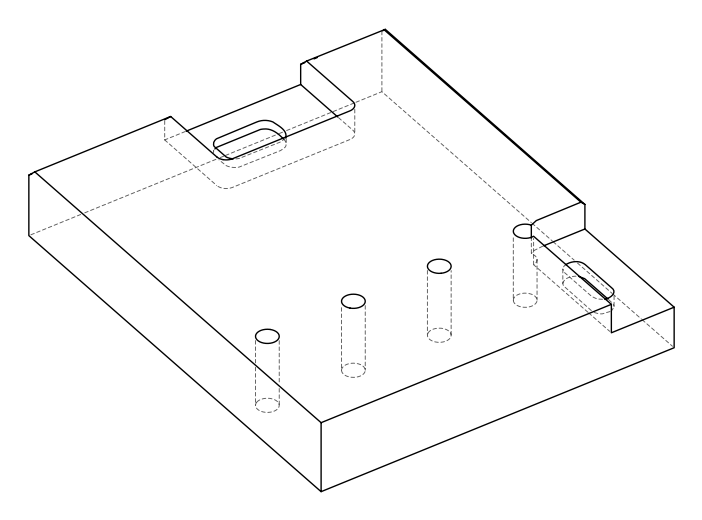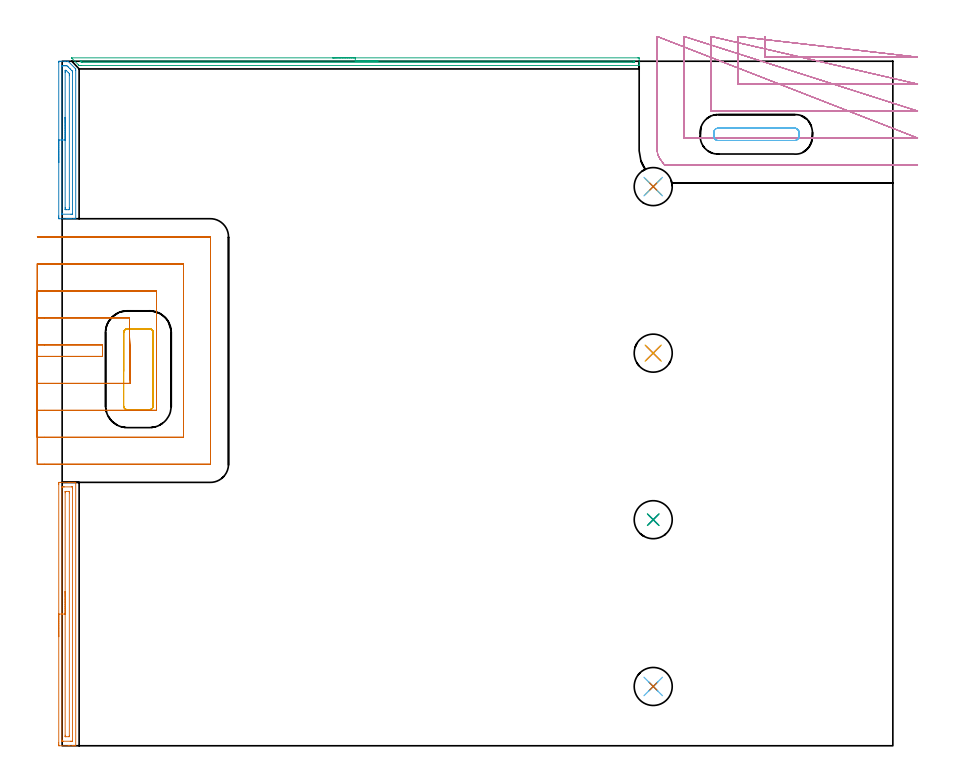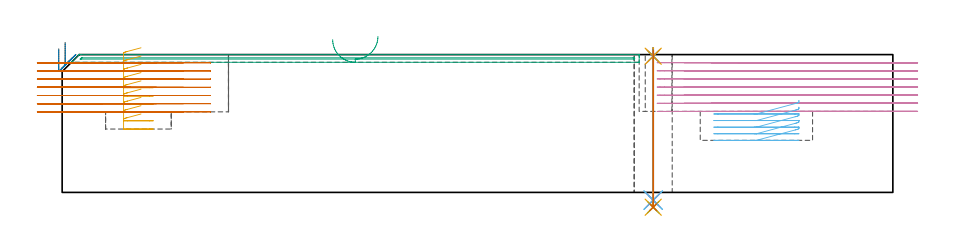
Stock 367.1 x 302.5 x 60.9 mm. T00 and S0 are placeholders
(PLAN: 19 operations, 12 tool changes, 47.7 min)
(1 AREA_MILL | FG_CHAMFER_SURFACE | UGT0205_001 | 3 min | 3406 mm3)
(2 AREA_MILL_1 | FG_CHAMFER_SURFACE_1 | UGT0205_001 | 1.85 min | 2090 mm3)
(3 AREA_MILL_2 | FG_CHAMFER_SURFACE_2 | UGT0205_001 | 4.13 min | 1452 mm3)
(4 MILL_OPEN_POCKET | POCKET_OPEN | UGT0201_134 | Follow Part, ap 3.975, ae 75% | 14.84 min | 150388 mm3)
(5 MILL_RECTANGULAR_POCKET | POCKET_RECTANGULAR_STRAIGHT | UGT0201_134 | Follow Part, ap 3.975, ae 75% | 2.67 min | 46651 mm3)
(6 MILL_RECTANGULAR_POCKET_1 | POCKET_RECTANGULAR_STRAIGHT_1 | NXT0201_011 | Follow Part, ap 3, ae 75% | 1.31 min | 10376 mm3)
(7 MILL_SLOT | SLOT_PARTIAL_RECTANGULAR | UGT0201_134 | Follow Part, ap 3.975, ae 75% | 17.54 min | 179826 mm3)
(8 SPOT_DRILL | STEP1HOLE | NXT0321_9005460120000 | 0.03 min | 16 mm3)
(9 SPOT_DRILL_1 | STEP1HOLE_1 | NXT0321_9005460120000 | 0.03 min | 0 mm3)
(10 SPOT_DRILL_2 | STEP1HOLE_2 | NXT0321_9005460120000 | 0.03 min | 9 mm3)
(11 SPOT_DRILL_3 | STEP1HOLE_3 | NXT0321_9005460120000 | 0.03 min | 1 mm3)
(12 DRILL_THROUGH_HOLE_INTO_CENTER | STEP1HOLE | NXT0301_077 | 0.27 min | 5353 mm3)
(13 DRILL_TO_ENLARGE_THROUGH_HOLE | STEP1HOLE | UGT0301_291 | 0.28 min | 8130 mm3)
(14 DRILL_THROUGH_HOLE_INTO_CENTER_1 | STEP1HOLE_1 | NXT0301_077 | 0.27 min | 5329 mm3)
(15 DRILL_TO_ENLARGE_THROUGH_HOLE_1 | STEP1HOLE_1 | UGT0301_291 | 0.28 min | 8137 mm3)
(16 DRILL_THROUGH_HOLE_INTO_CENTER_2 | STEP1HOLE_2 | NXT0301_077 | 0.27 min | 5362 mm3)
(17 DRILL_TO_ENLARGE_THROUGH_HOLE_2 | STEP1HOLE_2 | UGT0301_291 | 0.28 min | 8111 mm3)
(18 DRILL_THROUGH_HOLE_INTO_CENTER_3 | STEP1HOLE_3 | NXT0301_077 | 0.27 min | 5048 mm3)
(19 DRILL_TO_ENLARGE_THROUGH_HOLE_3 | STEP1HOLE_3 | UGT0301_291 | 0.28 min | 7188 mm3)
(TOOL UGT0205_001 | Chamfer Mill 20 x 3 x 45 deg. | D20 FL50 Z2)
(TOOL UGT0201_134 | Carbide End Mill 15.9 | D15.9 FL30 Z4)
(TOOL NXT0201_011 | ENDMILL 12mm [2P460-1200-NA 1630] | D12 FL38 Z6)
(TOOL NXT0321_9005460120000 | NC Spot Drill, 142deg, 12mm, Carbide, Uncoated | D12 PA142 FL30 Z2)
(TOOL NXT0301_077 | Carbide Drill 10.6mm [860.1-1060-053A1-MM 2214] | D10.6 PA140 FL71 Z2)
(TOOL UGT0301_291 | Twist Drill 16.8 mm | D16.8 PA118 FL125 Z2)
(OP 1 AREA_MILL)
G17 G21 G94 G90
T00 M6
G54
G17 G0 G90 X-1.5 Y48.2 S1061 M3
G43 Z70.9 H0
Z63.4
G94 G1 Y48.238 Z62.528 F250.
Y48.352 Z61.663
Y48.541 Z60.812
Y48.803 Z59.98
Y49.137 Z59.174
Y49.54 Z58.4
Y50.008 Z57.664
Y50.54 Z56.972
Y51.129 Z56.329
Y51.772 Z55.74
Y52.464 Z55.208
Y53.2 Z54.74
Y53.974 Z54.337
Y54.78 Z54.003
Y55.612 Z53.741
Y56.463 Z53.552
Y57.328 Z53.438
Y58.2 Z53.4
Y115.518
X-1.498 Y115.789 Z53.402
X-1.492 Y116.393 Z53.406
X-1.486 Y116.396 Z53.411
X-0.878 Y116.4 Z54.019
X2.697 Z57.591
X3.261 Z58.158
X3.59 Z58.487
X4.155 Z59.051
X4.484 Z59.379
X5.143 Z60.043
X5.541 Z60.441
X5.938 Y116.393 Z60.829
X6.005 Y116.39 Z60.895
X6. Y116.24 Z60.9
Y0.165
X5.997 Y0.01 Z60.888
X5.938 Y0.007 Z60.829
X5.541 Y0. Z60.441
X5.143 Z60.042
X4.484 Z59.379
X3.261 Z58.158
X2.697 Z57.591
X-1.132 Y0.001 Z53.765
X-1.486 Y0.003 Z53.411
X-1.492 Y0.007 Z53.406
X-1.497 Y0.611 Z53.403
X-1.5 Y1.233 Z53.4
Y58.2
X-0.086 Z54.814
X-0.085 Y114.104 Z54.815
X-0.083 Y114.206 Z54.817
X-0.076 Y114.39 Z54.824
X0.016 Y114.393 Z54.916
X0.513 Y114.399 Z55.413
X0.91 Y114.4 Z55.81
X4.087 Z58.987
X4.484 Y114.398 Z59.384
X4.54 Y114.395 Z59.44
X4.57 Y114.391 Z59.47
X4.579 Y114.307 Z59.479
X4.584 Y114.105 Z59.484
X4.585 Y114.003 Z59.485
X4.586 Y113.902 Z59.486
X4.585 Y2.296 Z59.485
X4.583 Y2.194 Z59.483
X4.576 Y2.01 Z59.476
X4.484 Y2.007 Z59.384
X3.987 Y2.001 Z58.887
X3.59 Y2. Z58.49
X0.413 Z55.313
X0.016 Y2.002 Z54.916
X-0.04 Y2.005 Z54.86
X-0.07 Y2.009 Z54.83
X-0.079 Y2.093 Z54.821
X-0.084 Y2.295 Z54.816
X-0.086 Y2.397 Z54.814
Y2.498
Y58.2
X1.328 Z56.228
X1.329 Y111.799 Z56.229
X1.33 Y112.218 Z56.23
X1.333 Y112.336 Z56.233
X1.335 Y112.386 Z56.235
X1.438 Y112.392 Z56.338
X1.622 Y112.399 Z56.522
X2.879 Y112.4 Z57.779
X3.001 Y112.398 Z57.901
X3.098 Y112.395 Z57.998
X3.159 Y112.39 Z58.059
X3.165 Y112.373 Z58.065
X3.167 Y112.218 Z58.067
X3.171 Y111.744 Z58.071
Y4.601
X3.17 Y4.182 Z58.07
X3.167 Y4.064 Z58.067
X3.165 Y4.014 Z58.065
X3.062 Y4.008 Z57.962
X2.878 Y4.001 Z57.778
X1.621 Y4. Z56.521
X1.499 Y4.002 Z56.399
X1.402 Y4.005 Z56.302
X1.341 Y4.01 Z56.241
X1.335 Y4.027 Z56.235
X1.333 Y4.182 Z56.233
X1.329 Y4.656 Z56.229
X1.328 Y58.2 Z56.228
Y59.072 Z56.266
Y59.936 Z56.38
Y60.788 Z56.569
Y61.62 Z56.831
Y62.426 Z57.165
Y63.2 Z57.568
Y63.936 Z58.037
Y64.628 Z58.568
Y65.271 Z59.157
Y65.86 Z59.801
Y66.391 Z60.493
Y66.86 Z61.228
Y67.263 Z62.002
Y67.597 Z62.808
Y67.859 Z63.64
Y68.048 Z64.492
Y68.162 Z65.357
Y68.2 Z66.228
G0 Z70.9
M5
M2
(OP 2 AREA_MILL_1)
G17 G21 G94 G90
T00 M6
G54
G17 G0 G90 X-1.5 Y257.7 S1061 M3
G43 Z70.9 H0
Z63.4
G94 G1 Y257.738 Z62.528 F250.
Y257.852 Z61.664
Y258.041 Z60.812
Y258.303 Z59.98
Y258.637 Z59.174
Y259.04 Z58.4
Y259.509 Z57.664
Y260.04 Z56.972
Y260.629 Z56.329
Y261.272 Z55.74
Y261.964 Z55.209
Y262.7 Z54.74
Y263.474 Z54.337
Y264.28 Z54.003
Y265.112 Z53.741
Y265.964 Z53.552
Y266.828 Z53.438
Y267.7 Z53.4
Y301.939
X-1.499 Y302.074 Z53.401
X-1.491 Y302.499 Z53.405
X-1.112 Y302.5 Z53.785
X-0.878 Z54.019
X0.91 Z55.805
X1.379 Z56.278
X2.464 Y302.499 Z57.362
X2.61 Y302.49 Z57.506
X2.697 Y302.403 Z57.596
X2.717 Y302.383 Z57.616
X5.83 Y299.271 Z60.729
X6.004 Y299.1 Z60.896
X6. Y298.401 Z60.9
Y233.017
X5.997 Y232.91 Z60.889
X5.956 Y232.907 Z60.848
X5.673 Y232.9 Z60.572
X5.082 Z59.981
X4.06 Z58.959
X3.591 Z58.487
X3.356 Z58.253
X2.697 Z57.594
X2.462 Z57.36
X1.803 Z56.697
X-1.132 Z53.765
X-1.439 Y232.903 Z53.457
X-1.491 Y232.906 Z53.405
X-1.497 Y233.462 Z53.403
X-1.5 Y234.081 Z53.4
Y267.7
X-0.086 Z54.814
Y300.261
X-0.085 Y300.362 Z54.815
X-0.082 Y300.429 Z54.818
X-0.079 Y300.478 Z54.821
X-0.067 Y300.49 Z54.833
X0.016 Y300.493 Z54.916
X0.568 Y300.499 Z55.468
X0.91 Y300.5 Z55.81
X1.462 Y300.499 Z56.362
X1.803 Y300.496 Z56.703
X2.143 Y300.49 Z57.043
X2.487 Y300.16 Z57.387
X2.697 Y299.953 Z57.597
X3.38 Y299.271 Z58.28
X3.591 Y299.06 Z58.491
X4.268 Y298.381 Z59.168
X4.484 Y298.16 Z59.384
X4.563 Y298.075 Z59.463
X4.579 Y298.035 Z59.479
X4.582 Y297.93 Z59.482
X4.585 Y297.795 Z59.485
X4.586 Y297.593 Z59.486
Y297.492
Y235.139
X4.585 Y235.038 Z59.485
X4.582 Y234.971 Z59.482
X4.579 Y234.922 Z59.479
X4.567 Y234.91 Z59.467
X4.484 Y234.907 Z59.384
X3.932 Y234.901 Z58.832
X0.016 Z54.916
X-0.033 Y234.902 Z54.867
X-0.062 Y234.905 Z54.838
X-0.074 Y234.909 Z54.826
X-0.079 Y234.938 Z54.821
X-0.084 Y235.139 Z54.816
X-0.085 Y235.24 Z54.815
X-0.086 Y267.7 Z54.814
X1.328 Z56.228
X1.329 Y297.492 Z56.229
X1.33 Y297.963 Z56.23
X1.333 Y298.381 Z56.233
X1.335 Y298.489 Z56.235
X1.565 Y298.492 Z56.465
X1.694 Y298.49 Z56.594
X1.803 Y298.396 Z56.703
X1.819 Y298.381 Z56.719
X2.709 Y297.492 Z57.609
X3.164 Y297.027 Z58.064
X3.168 Y296.603 Z58.068
X3.171 Y296.131 Z58.071
Y237.908
X3.17 Y237.437 Z58.07
X3.167 Y237.019 Z58.067
X3.165 Y236.911 Z58.065
X2.935 Y236.903 Z57.835
X2.816 Y236.9 Z57.716
X1.803 Y236.901 Z56.703
X1.684 Y236.903 Z56.584
X1.446 Y236.91 Z56.346
X1.335 Y236.919 Z56.235
X1.332 Y236.952 Z56.232
X1.331 Y237.019 Z56.231
X1.329 Y237.491 Z56.229
X1.328 Y237.908 Z56.228
Y267.7
Y268.572 Z56.267
Y269.437 Z56.38
Y270.288 Z56.569
Y271.12 Z56.832
Y271.926 Z57.165
Y272.7 Z57.568
Y273.436 Z58.037
Y274.128 Z58.568
Y274.771 Z59.157
Y275.36 Z59.801
Y275.892 Z60.493
Y276.36 Z61.228
Y276.763 Z62.002
Y277.097 Z62.808
Y277.359 Z63.64
Y277.548 Z64.492
Y277.662 Z65.357
Y277.7 Z66.228
G0 Z70.9
M5
M2
(OP 3 AREA_MILL_2)
G17 G21 G94 G90
T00 M6
G54
G17 G0 G90 X119.55 Y304. S1061 M3
G43 Z70.9 H0
Z67.5
G94 G1 X119.588 Z66.628 F250.
X119.702 Z65.764
X119.891 Z64.912
X120.153 Z64.08
X120.487 Z63.274
X120.89 Z62.5
X121.358 Z61.764
X121.89 Z61.072
X122.479 Z60.429
X123.122 Z59.84
X123.814 Z59.308
X124.55 Z58.84
X125.324 Z58.437
X126.13 Z58.103
X126.962 Z57.841
X127.813 Z57.652
X128.678 Z57.538
X129.55 Z57.5
X254.404
X254.655 Y303.997 Z57.503
X254.997 Y303.991 Z57.506
X255. Y303.91 Z57.587
Y301.862 Z59.633
Y301.269 Z60.23
Y300.985 Z60.514
Y300.86 Z60.639
X254.997 Y300.727 Z60.765
X254.99 Y300.602 Z60.888
X254.849 Y300.6 Z60.9
X8.264
X7.509 Y300.602 Z60.893
X7.498 Y300.605 Z60.891
X7.372 Y300.726 Z60.77
X7.195 Y300.905 Z60.594
X7.114 Y300.985 Z60.513
X4.462 Y303.638 Z57.862
X4.251 Y303.853 Z57.647
X4.119 Y303.993 Z57.506
X4.251 Y304. Z57.5
X129.55
Y302.586 Z58.914
X252.62 Y302.585 Z58.915
X252.777 Y302.583 Z58.917
X252.961 Y302.579 Z58.921
X252.991 Y302.572 Z58.928
X252.995 Y302.549 Z58.951
X252.997 Y302.523 Z58.977
X252.999 Y302.366 Z59.134
X252.993 Y302.113 Z59.387
X252.99 Y302.052 Z59.448
X252.976 Y302.021 Z59.479
X252.91 Y302.019 Z59.481
X252.62 Y302.016 Z59.484
X252.464 Y302.014 Z59.486
X252.309
X8.919 Y302.015 Z59.485
X8.592 Y302.02 Z59.48
X8.555 Y302.021 Z59.479
X8.481 Y302.081 Z59.419
X8.362 Y302.192 Z59.308
X8.264 Y302.287 Z59.213
X8.04 Y302.514 Z58.986
X7.996 Y302.562 Z58.938
X7.984 Y302.578 Z58.922
X7.99 Y302.58 Z58.92
X8.043 Y302.582 Z58.918
X8.264 Y302.585 Z58.915
X8.419 Y302.586 Z58.914
X129.55
X130.422 Z58.952
X131.286 Z59.066
X132.138 Z59.255
X132.97 Z59.517
X133.776 Z59.851
X134.55 Z60.254
X135.286 Z60.723
X135.978 Z61.254
X136.621 Z61.843
X137.21 Z62.486
X137.741 Z63.178
X138.21 Z63.914
X138.613 Z64.688
X138.947 Z65.494
X139.209 Z66.326
X139.398 Z67.178
X139.512 Z68.043
X139.55 Z68.914
G0 Z70.9
M5
M2
(OP 4 MILL_OPEN_POCKET)
G17 G21 G94 G90
T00 M6
G54
G17 G0 G90 X310.65 Y313.45 S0 M3
G43 Z70.9 H0
Z57.314
G94 G1 Y310.45 F250.
Y304.35 F500.
X374.832
X377.832 F250.
X298.725 Y313.45 F500.
Y310.45 F250.
Y292.425 F500.
X375.05
X378.05 F250.
X286.8 Y313.45 F500.
Y310.45 F250.
Y280.5 F500.
X375.05
X378.05 F250.
X274.875 Y313.45 F500.
Y310.45 F250.
Y268.575 F500.
X375.05
X378.05 F250.
X262.95 Y313.45 F500.
Y310.45 F250.
Y263.2 F500.
G3 X264.179 Y259.381 R6.55
G1 X266.139 Y256.65
X269.393
X269.5
X375.05
X378.05 F250.
G0 Z70.9
X310.65 Y313.45
Z53.728
G1 Y310.45
Y304.35 F500.
X374.832
X377.832 F250.
X298.725 Y313.45 F500.
Y310.45 F250.
Y292.425 F500.
X375.05
X378.05 F250.
X286.8 Y313.45 F500.
Y310.45 F250.
Y280.5 F500.
X375.05
X378.05 F250.
X274.875 Y313.45 F500.
Y310.45 F250.
Y268.575 F500.
X375.05
X378.05 F250.
X262.95 Y313.45 F500.
Y310.45 F250.
Y263.2 F500.
G3 X264.179 Y259.381 R6.55
G1 X266.139 Y256.65
X269.393
X269.5
X375.05
X378.05 F250.
G0 Z70.9
X310.65 Y313.45
Z50.143
G1 Y310.45
Y304.35 F500.
X374.832
X377.832 F250.
X298.725 Y313.45 F500.
Y310.45 F250.
Y292.425 F500.
X375.05
X378.05 F250.
X286.8 Y313.45 F500.
Y310.45 F250.
Y280.5 F500.
X375.05
X378.05 F250.
X274.875 Y313.45 F500.
Y310.45 F250.
Y268.575 F500.
X375.05
X378.05 F250.
X262.95 Y313.45 F500.
Y310.45 F250.
Y263.2 F500.
G3 X264.179 Y259.381 R6.55
G1 X266.139 Y256.65
X269.393
X269.5
X375.05
X378.05 F250.
G0 Z70.9
X310.65 Y313.45
Z46.557
G1 Y310.45
Y304.35 F500.
X374.832
X377.832 F250.
X298.725 Y313.45 F500.
Y310.45 F250.
Y292.425 F500.
X375.05
X378.05 F250.
X286.8 Y313.45 F500.
Y310.45 F250.
Y280.5 F500.
X375.05
X378.05 F250.
X274.875 Y313.45 F500.
Y310.45 F250.
Y268.575 F500.
X375.05
X378.05 F250.
X262.95 Y313.45 F500.
Y310.45 F250.
Y263.2 F500.
G3 X264.179 Y259.381 R6.55
G1 X266.139 Y256.65
X269.393
X269.5
X375.05
X378.05 F250.
G0 Z70.9
X310.65 Y313.45
Z42.971
G1 Y310.45
Y304.35 F500.
X374.832
X377.832 F250.
X298.725 Y313.45 F500.
Y310.45 F250.
Y292.425 F500.
X375.05
X378.05 F250.
X286.8 Y313.45 F500.
Y310.45 F250.
Y280.5 F500.
X375.05
X378.05 F250.
X274.875 Y313.45 F500.
Y310.45 F250.
Y268.575 F500.
X375.05
X378.05 F250.
X262.95 Y313.45 F500.
Y310.45 F250.
Y263.2 F500.
G3 X264.179 Y259.381 R6.55
G1 X266.139 Y256.65
X269.393
X269.5
X375.05
X378.05 F250.
G0 Z70.9
X310.65 Y313.45
Z39.386
G1 Y310.45
Y304.35 F500.
X374.832
X377.832 F250.
X298.725 Y313.45 F500.
Y310.45 F250.
Y292.425 F500.
X375.05
X378.05 F250.
X286.8 Y313.45 F500.
Y310.45 F250.
Y280.5 F500.
X375.05
X378.05 F250.
X274.875 Y313.45 F500.
Y310.45 F250.
Y268.575 F500.
X375.05
X378.05 F250.
X262.95 Y313.45 F500.
Y310.45 F250.
Y263.2 F500.
G3 X264.179 Y259.381 R6.55
G1 X266.139 Y256.65
X269.393
X269.5
X375.05
X378.05 F250.
G0 Z70.9
X310.65 Y313.45
Z35.8
G1 Y310.45
Y304.35 F500.
X374.832
X377.832 F250.
X298.725 Y313.45 F500.
Y310.45 F250.
Y292.425 F500.
X375.05
X378.05 F250.
X286.8 Y313.45 F500.
Y310.45 F250.
Y280.5 F500.
X375.05
X378.05 F250.
X274.875 Y313.45 F500.
Y310.45 F250.
Y268.575 F500.
X375.05
X378.05 F250.
X262.95 Y313.45 F500.
Y310.45 F250.
Y263.2 F500.
G3 X264.179 Y259.381 R6.55
G1 X266.139 Y256.65
X269.393
X269.5
X375.05
X378.05 F250.
G0 Z70.9
M5
M2
(OP 5 MILL_RECTANGULAR_POCKET)
G17 G21 G94 G90
T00 M6
G54
G17 G0 G90 X34.843 Y184.25 S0 M3
G43 Z70.9 H0
Z63.9
G94 G1 X28.8 Z62.281 F250.
X28.671 Z62.246
X28.343 Y184.191 Z62.157
X28.033 Y184.066 Z62.067
X27.754 Y183.882 Z61.978
X27.518 Y183.646 Z61.888
X27.334 Y183.367 Z61.799
X27.209 Y183.057 Z61.709
X27.15 Y182.729 Z61.62
Y182.6 Z61.585
Y166.4 Z57.244
Y150.2 F500.
G3 X28.8 Y148.55 R1.65
G1 X38.6
G3 X40.25 Y150.2 R1.65
G1 Y182.6
G3 X38.6 Y184.25 R1.65
G1 X28.8
G3 X27.15 Y182.6 R1.65
G1 Y166.4
Y165.4
G0 X34.843 Y184.25 Z60.244
G1 X28.8 Z58.625 F250.
X28.671 Z58.591
X28.343 Y184.191 Z58.501
X28.033 Y184.066 Z58.412
X27.754 Y183.882 Z58.322
X27.518 Y183.646 Z58.233
X27.334 Y183.367 Z58.143
X27.209 Y183.057 Z58.054
X27.15 Y182.729 Z57.964
Y182.6 Z57.93
Y166.4 Z53.589
Y150.2 F500.
G3 X28.8 Y148.55 R1.65
G1 X38.6
G3 X40.25 Y150.2 R1.65
G1 Y182.6
G3 X38.6 Y184.25 R1.65
G1 X28.8
G3 X27.15 Y182.6 R1.65
G1 Y166.4
Y165.4
G0 X34.843 Y184.25 Z56.589
G1 X28.8 Z54.969 F250.
X28.671 Z54.935
X28.343 Y184.191 Z54.846
X28.033 Y184.066 Z54.756
X27.754 Y183.882 Z54.667
X27.518 Y183.646 Z54.577
X27.334 Y183.367 Z54.488
X27.209 Y183.057 Z54.398
X27.15 Y182.729 Z54.308
Y182.6 Z54.274
Y166.4 Z49.933
Y150.2 F500.
G3 X28.8 Y148.55 R1.65
G1 X38.6
G3 X40.25 Y150.2 R1.65
G1 Y182.6
G3 X38.6 Y184.25 R1.65
G1 X28.8
G3 X27.15 Y182.6 R1.65
G1 Y166.4
Y165.4
G0 X34.843 Y184.25 Z52.933
G1 X28.8 Z51.314 F250.
X28.671 Z51.279
X28.343 Y184.191 Z51.19
X28.033 Y184.066 Z51.1
X27.754 Y183.882 Z51.011
X27.518 Y183.646 Z50.921
X27.334 Y183.367 Z50.832
X27.209 Y183.057 Z50.742
X27.15 Y182.729 Z50.653
Y182.6 Z50.618
Y166.4 Z46.278
Y150.2 F500.
G3 X28.8 Y148.55 R1.65
G1 X38.6
G3 X40.25 Y150.2 R1.65
G1 Y182.6
G3 X38.6 Y184.25 R1.65
G1 X28.8
G3 X27.15 Y182.6 R1.65
G1 Y166.4
Y165.4
G0 X34.843 Y184.25 Z49.278
G1 X28.8 Z47.658 F250.
X28.671 Z47.624
X28.343 Y184.191 Z47.534
X28.033 Y184.066 Z47.445
X27.754 Y183.882 Z47.355
X27.518 Y183.646 Z47.266
X27.334 Y183.367 Z47.176
X27.209 Y183.057 Z47.087
X27.15 Y182.729 Z46.997
Y182.6 Z46.963
Y166.4 Z42.622
Y150.2 F500.
G3 X28.8 Y148.55 R1.65
G1 X38.6
G3 X40.25 Y150.2 R1.65
G1 Y182.6
G3 X38.6 Y184.25 R1.65
G1 X28.8
G3 X27.15 Y182.6 R1.65
G1 Y166.4
Y165.4
G0 X34.843 Y184.25 Z45.622
G1 X28.8 Z44.003 F250.
X28.671 Z43.968
X28.343 Y184.191 Z43.879
X28.033 Y184.066 Z43.789
X27.754 Y183.882 Z43.7
X27.518 Y183.646 Z43.61
X27.334 Y183.367 Z43.521
X27.209 Y183.057 Z43.431
X27.15 Y182.729 Z43.342
Y182.6 Z43.307
Y166.4 Z38.967
Y150.2 F500.
G3 X28.8 Y148.55 R1.65
G1 X38.6
G3 X40.25 Y150.2 R1.65
G1 Y182.6
G3 X38.6 Y184.25 R1.65
G1 X28.8
G3 X27.15 Y182.6 R1.65
G1 Y166.4
Y165.4
G0 X34.843 Y184.25 Z41.967
G1 X28.8 Z40.347 F250.
X28.671 Z40.313
X28.343 Y184.191 Z40.223
X28.033 Y184.066 Z40.134
X27.754 Y183.882 Z40.044
X27.518 Y183.646 Z39.955
X27.334 Y183.367 Z39.865
X27.209 Y183.057 Z39.776
X27.15 Y182.729 Z39.686
Y182.6 Z39.652
Y166.4 Z35.311
Y150.2 F500.
G3 X28.8 Y148.55 R1.65
G1 X38.6
G3 X40.25 Y150.2 R1.65
G1 Y182.6
G3 X38.6 Y184.25 R1.65
G1 X28.8
G3 X27.15 Y182.6 R1.65
G1 Y166.4
Y165.4
G0 X34.843 Y184.25 Z38.311
G1 X28.8 Z36.692 F250.
X28.671 Z36.657
X28.343 Y184.191 Z36.568
X28.033 Y184.066 Z36.478
X27.754 Y183.882 Z36.389
X27.518 Y183.646 Z36.299
X27.334 Y183.367 Z36.21
X27.209 Y183.057 Z36.12
X27.15 Y182.729 Z36.031
Y182.6 Z35.996
Y166.4 Z31.656
Y150.2 F500.
G3 X28.8 Y148.55 R1.65
G1 X38.6
G3 X40.25 Y150.2 R1.65
G1 Y182.6
G3 X38.6 Y184.25 R1.65
G1 X28.8
G3 X27.15 Y182.6 R1.65
G1 Y166.4
Y165.4
G0 X34.843 Y184.25 Z34.656
G1 X28.8 Z33.036 F250.
X28.671 Z33.002
X28.343 Y184.191 Z32.912
X28.033 Y184.066 Z32.823
X27.754 Y183.882 Z32.733
X27.518 Y183.646 Z32.644
X27.334 Y183.367 Z32.554
X27.209 Y183.057 Z32.465
X27.15 Y182.729 Z32.375
Y182.6 Z32.341
Y166.4 Z28.
Y150.2 F500.
G3 X28.8 Y148.55 R1.65
G1 X38.6
G3 X40.25 Y150.2 R1.65
G1 Y182.6
G3 X38.6 Y184.25 R1.65
G1 X28.8
G3 X27.15 Y182.6 R1.65
G1 Y166.4
Y165.4
G0 Z70.9
M5
M2
(OP 6 MILL_RECTANGULAR_POCKET_1)
G17 G21 G94 G90
T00 M6
G54
G17 G0 G90 X325.545 Y268.859 S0 M3
G43 Z70.9 H1
Z40.577
G94 G1 X325.6 Y269.166 Z40.493 F250.
Y271.234 Z39.939
X325.536 Y271.595 Z39.841
X325.4 Y271.935 Z39.743
X325.199 Y272.24 Z39.645
X324.94 Y272.499 Z39.547
X324.635 Y272.7 Z39.449
X324.295 Y272.836 Z39.351
X323.934 Y272.9 Z39.253
X306.8 Z34.662
X289.8 F500.
G3 X288. Y271.1 R1.8
G1 Y269.3
G3 X289.8 Y267.5 R1.8
G1 X323.8
G3 X325.6 Y269.3 R1.8
G1 Y271.1
G3 X323.8 Y272.9 R1.8
G1 X306.8
X305.8
G0 X325.545 Y268.859 Z37.662
G1 X325.6 Y269.166 Z37.578 F250.
Y271.234 Z37.024
X325.536 Y271.595 Z36.926
X325.4 Y271.935 Z36.828
X325.199 Y272.24 Z36.73
X324.94 Y272.499 Z36.631
X324.635 Y272.7 Z36.533
X324.295 Y272.836 Z36.435
X323.934 Y272.9 Z36.337
X306.8 Z31.746
X289.8 F500.
G3 X288. Y271.1 R1.8
G1 Y269.3
G3 X289.8 Y267.5 R1.8
G1 X323.8
G3 X325.6 Y269.3 R1.8
G1 Y271.1
G3 X323.8 Y272.9 R1.8
G1 X306.8
X305.8
G0 X325.545 Y268.859 Z34.746
G1 X325.6 Y269.166 Z34.663 F250.
Y271.234 Z34.108
X325.536 Y271.595 Z34.01
X325.4 Y271.935 Z33.912
X325.199 Y272.24 Z33.814
X324.94 Y272.499 Z33.716
X324.635 Y272.7 Z33.618
X324.295 Y272.836 Z33.52
X323.934 Y272.9 Z33.422
X306.8 Z28.831
X289.8 F500.
G3 X288. Y271.1 R1.8
G1 Y269.3
G3 X289.8 Y267.5 R1.8
G1 X323.8
G3 X325.6 Y269.3 R1.8
G1 Y271.1
G3 X323.8 Y272.9 R1.8
G1 X306.8
X305.8
G0 X325.545 Y268.859 Z31.831
G1 X325.6 Y269.166 Z31.747 F250.
Y271.234 Z31.193
X325.536 Y271.595 Z31.095
X325.4 Y271.935 Z30.997
X325.199 Y272.24 Z30.899
X324.94 Y272.499 Z30.801
X324.635 Y272.7 Z30.703
X324.295 Y272.836 Z30.605
X323.934 Y272.9 Z30.506
X306.8 Z25.915
X289.8 F500.
G3 X288. Y271.1 R1.8
G1 Y269.3
G3 X289.8 Y267.5 R1.8
G1 X323.8
G3 X325.6 Y269.3 R1.8
G1 Y271.1
G3 X323.8 Y272.9 R1.8
G1 X306.8
X305.8
G0 X325.545 Y268.859 Z28.915
G1 X325.6 Y269.166 Z28.832 F250.
Y271.234 Z28.278
X325.536 Y271.595 Z28.18
X325.4 Y271.935 Z28.081
X325.199 Y272.24 Z27.983
X324.94 Y272.499 Z27.885
X324.635 Y272.7 Z27.787
X324.295 Y272.836 Z27.689
X323.934 Y272.9 Z27.591
X306.8 Z23.
X289.8 F500.
G3 X288. Y271.1 R1.8
G1 Y269.3
G3 X289.8 Y267.5 R1.8
G1 X323.8
G3 X325.6 Y269.3 R1.8
G1 Y271.1
G3 X323.8 Y272.9 R1.8
G1 X306.8
X305.8
G0 Z70.9
M5
M2
(OP 7 MILL_SLOT)
G17 G21 G94 G90
T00 M6
G54
G17 G0 G90 X-10.95 Y172.05 S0 M3
G43 Z70.9 H0
Z57.286
G94 G1 X-7.95 F250.
X17.85 F500.
Y177.25
X-7.95
X-10.95 F250.
Y160.125
X-7.95
X27.15 F500.
X30.15 F250.
X29.775 Y181.251 F500.
Y184.251 F250.
Y189.175 F500.
X-7.95
X-10.95 F250.
Y148.2
X-7.95
X41.7 F500.
Y201.1
X-7.95
X-10.95 F250.
Y136.275
X-7.95
X53.625 F500.
Y213.025
X-7.95
X-10.95 F250.
Y124.35
X-7.95
X65.5 F500.
X65.53 Y124.348
X65.552 Y124.37
X65.55 Y124.4
Y224.9
X65.552 Y224.93
X65.53 Y224.952
X65.5 Y224.95
X-7.95
X-10.95 F250.
G0 Y172.05 Z53.671
G1 X-7.95
X17.85 F500.
Y177.25
X-7.95
X-10.95 F250.
Y160.125
X-7.95
X27.15 F500.
X30.15 F250.
X29.775 Y181.251 F500.
Y184.251 F250.
Y189.175 F500.
X-7.95
X-10.95 F250.
Y148.2
X-7.95
X41.7 F500.
Y201.1
X-7.95
X-10.95 F250.
Y136.275
X-7.95
X53.625 F500.
Y213.025
X-7.95
X-10.95 F250.
Y124.35
X-7.95
X65.5 F500.
X65.53 Y124.348
X65.552 Y124.37
X65.55 Y124.4
Y224.9
X65.552 Y224.93
X65.53 Y224.952
X65.5 Y224.95
X-7.95
X-10.95 F250.
G0 Y172.05 Z50.057
G1 X-7.95
X17.85 F500.
Y177.25
X-7.95
X-10.95 F250.
Y160.125
X-7.95
X27.15 F500.
X30.15 F250.
X29.775 Y181.251 F500.
Y184.251 F250.
Y189.175 F500.
X-7.95
X-10.95 F250.
Y148.2
X-7.95
X41.7 F500.
Y201.1
X-7.95
X-10.95 F250.
Y136.275
X-7.95
X53.625 F500.
Y213.025
X-7.95
X-10.95 F250.
Y124.35
X-7.95
X65.5 F500.
X65.53 Y124.348
X65.552 Y124.37
X65.55 Y124.4
Y224.9
X65.552 Y224.93
X65.53 Y224.952
X65.5 Y224.95
X-7.95
X-10.95 F250.
G0 Y172.05 Z46.443
G1 X-7.95
X17.85 F500.
Y177.25
X-7.95
X-10.95 F250.
Y160.125
X-7.95
X27.15 F500.
X30.15 F250.
X29.775 Y181.251 F500.
Y184.251 F250.
Y189.175 F500.
X-7.95
X-10.95 F250.
Y148.2
X-7.95
X41.7 F500.
Y201.1
X-7.95
X-10.95 F250.
Y136.275
X-7.95
X53.625 F500.
Y213.025
X-7.95
X-10.95 F250.
Y124.35
X-7.95
X65.5 F500.
X65.53 Y124.348
X65.552 Y124.37
X65.55 Y124.4
Y224.9
X65.552 Y224.93
X65.53 Y224.952
X65.5 Y224.95
X-7.95
X-10.95 F250.
G0 Y172.05 Z42.829
G1 X-7.95
X17.85 F500.
Y177.25
X-7.95
X-10.95 F250.
Y160.125
X-7.95
X27.15 F500.
X30.15 F250.
X29.775 Y181.251 F500.
Y184.251 F250.
Y189.175 F500.
X-7.95
X-10.95 F250.
Y148.2
X-7.95
X41.7 F500.
Y201.1
X-7.95
X-10.95 F250.
Y136.275
X-7.95
X53.625 F500.
Y213.025
X-7.95
X-10.95 F250.
Y124.35
X-7.95
X65.5 F500.
X65.53 Y124.348
X65.552 Y124.37
X65.55 Y124.4
Y224.9
X65.552 Y224.93
X65.53 Y224.952
X65.5 Y224.95
X-7.95
X-10.95 F250.
G0 Y172.05 Z39.214
G1 X-7.95
X17.85 F500.
Y177.25
X-7.95
X-10.95 F250.
Y160.125
X-7.95
X27.15 F500.
X30.15 F250.
X29.775 Y181.251 F500.
Y184.251 F250.
Y189.175 F500.
X-7.95
X-10.95 F250.
Y148.2
X-7.95
X41.7 F500.
Y201.1
X-7.95
X-10.95 F250.
Y136.275
X-7.95
X53.625 F500.
Y213.025
X-7.95
X-10.95 F250.
Y124.35
X-7.95
X65.5 F500.
X65.53 Y124.348
X65.552 Y124.37
X65.55 Y124.4
Y224.9
X65.552 Y224.93
X65.53 Y224.952
X65.5 Y224.95
X-7.95
X-10.95 F250.
G0 Y172.05 Z35.6
G1 X-7.95
X17.85 F500.
Y177.25
X-7.95
X-10.95 F250.
Y160.125
X-7.95
X27.15 F500.
X30.15 F250.
X29.775 Y181.251 F500.
Y184.251 F250.
Y189.175 F500.
X-7.95
X-10.95 F250.
Y148.2
X-7.95
X41.7 F500.
Y201.1
X-7.95
X-10.95 F250.
Y136.275
X-7.95
X53.625 F500.
Y213.025
X-7.95
X-10.95 F250.
Y124.35
X-7.95
X65.5 F500.
X65.53 Y124.348
X65.552 Y124.37
X65.55 Y124.4
Y224.9
X65.552 Y224.93
X65.53 Y224.952
X65.5 Y224.95
X-7.95
X-10.95 F250.
G0 Z70.9
M5
M2
(OP 8 SPOT_DRILL)
G17 G21 G94 G90
T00 M6
G54
G17 G0 G90 X261.2 Y26.2 S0 M3
G43 Z70.9 H0
G94 G81 G98 Z60.177 F250. R63.9
G80
M5
M2
(OP 9 SPOT_DRILL_1)
G17 G21 G94 G90
T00 M6
G54
G17 G0 G90 X261.2 Y99.9 S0 M3
G43 Z70.9 H0
G94 G81 G98 Z60.177 F250. R63.9
G80
M5
M2
(OP 10 SPOT_DRILL_2)
G17 G21 G94 G90
T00 M6
G54
G17 G0 G90 X261.2 Y173.5 S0 M3
G43 Z70.9 H0
G94 G81 G98 Z60.177 F250. R63.9
G80
M5
M2
(OP 11 SPOT_DRILL_3)
G17 G21 G94 G90
T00 M6
G54
G17 G0 G90 X261.2 Y247.1 S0 M3
G43 Z70.9 H0
G94 G81 G98 Z60.177 F250. R63.9
G80
M5
M2
(OP 12 DRILL_THROUGH_HOLE_INTO_CENTER)
G17 G21 G94 G90
T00 M6
G54
G17 G0 G90 X261.2 Y26.2 S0 M3
G43 Z70.9 H1
G94 G73 G98 Z-3.429 F250. Q9.19 R62.9
G80
M5
M2
(OP 13 DRILL_TO_ENLARGE_THROUGH_HOLE)
G17 G21 G94 G90
T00 M6
G54
G17 G0 G90 X261.2 Y26.2 S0 M3
G43 Z70.9 H0
G94 G73 G98 Z-6.547 F250. Q13.489 R62.9
G80
M5
M2
(OP 14 DRILL_THROUGH_HOLE_INTO_CENTER_1)
G17 G21 G94 G90
T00 M6
G54
G17 G0 G90 X261.2 Y99.9 S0 M3
G43 Z70.9 H1
G94 G73 G98 Z-3.429 F250. Q9.19 R62.9
G80
M5
M2
(OP 15 DRILL_TO_ENLARGE_THROUGH_HOLE_1)
G17 G21 G94 G90
T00 M6
G54
G17 G0 G90 X261.2 Y99.9 S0 M3
G43 Z70.9 H0
G94 G73 G98 Z-6.547 F250. Q13.489 R62.9
G80
M5
M2
(OP 16 DRILL_THROUGH_HOLE_INTO_CENTER_2)
G17 G21 G94 G90
T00 M6
G54
G17 G0 G90 X261.2 Y173.5 S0 M3
G43 Z70.9 H1
G94 G73 G98 Z-3.429 F250. Q9.19 R62.9
G80
M5
M2
(OP 17 DRILL_TO_ENLARGE_THROUGH_HOLE_2)
G17 G21 G94 G90
T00 M6
G54
G17 G0 G90 X261.2 Y173.5 S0 M3
G43 Z70.9 H0
G94 G73 G98 Z-6.547 F250. Q13.489 R62.9
G80
M5
M2
(OP 18 DRILL_THROUGH_HOLE_INTO_CENTER_3)
G17 G21 G94 G90
T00 M6
G54
G17 G0 G90 X261.2 Y247.1 S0 M3
G43 Z70.9 H1
G94 G73 G98 Z-3.429 F250. Q9.19 R62.9
G80
M5
M2
(OP 19 DRILL_TO_ENLARGE_THROUGH_HOLE_3)
G17 G21 G94 G90
T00 M6
G54
G17 G0 G90 X261.2 Y247.1 S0 M3
G43 Z70.9 H0
G94 G73 G98 Z-6.547 F250. Q13.489 R62.9
G80
M5
M2
